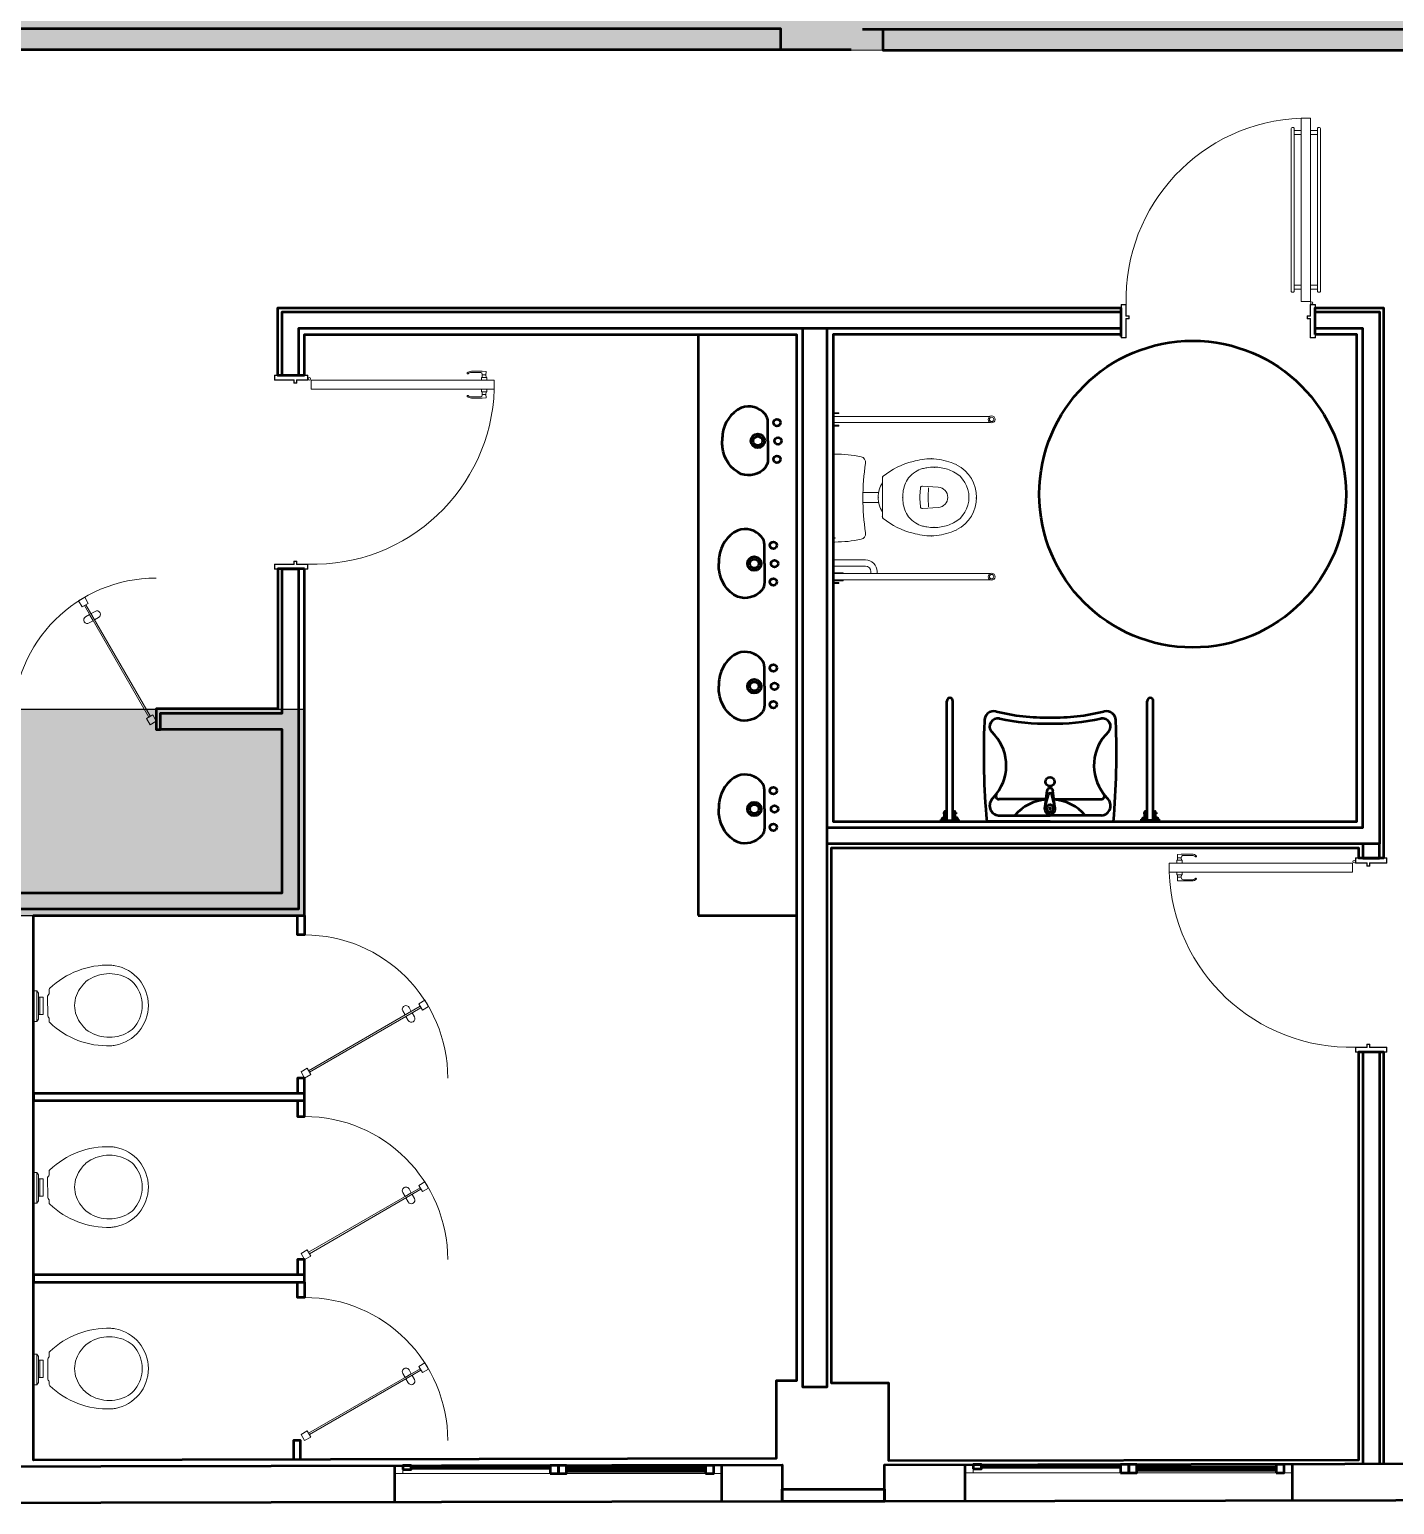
# Model space of a CAD drawing. Header units: millimetres. Extents: x 14 to 290, y 66 to 213.
# Drawn here: x 184.9 to 191.58, y 143.22 to 150.43 of the extents above; entities that cross this region are included whole.
import ezdxf

# ---------------------------------------------------------------- set-up
doc = ezdxf.new("R2010")
doc.units = ezdxf.units.MM
for name, color, linetype, lineweight in [('Durlock', 252, 'Continuous', 50), ('OCASA_TODAS_r08$0$CARP-BARRIDO', 252, 'Continuous', 15), ('OCASA_TODAS_r08$0$CARP-HERRAJES', 252, 'Continuous', 15), ('OCASA_TODAS_r08$0$CARP-HOJA', 252, 'Continuous', 20), ('OCASA_TODAS_r08$0$CARP-MARCO', 252, 'Continuous', 20), ('OCASA_TODAS_r08$0$CARPINTERIA', 252, 'Continuous', 15), ('OCASA_TODAS_r08$0$SANITARIOS', 251, 'Continuous', 15), ('OCASA_TODAS_r08$0$VIDRIO', 251, 'Continuous', 20)]:
    doc.layers.add(name, color=color, linetype=linetype, lineweight=lineweight)

# ---------------------------------------------------------------- blocks, each defined once
blk = doc.blocks.new('OCASA_TODAS_r08$0$Inodoro Disca')
at = {"layer": 'OCASA_TODAS_r08$0$SANITARIOS'}
for p, q in [((716.992522, 474.241381, 0.000995), (716.992522, 475.003038, 0.000995)), ((717.022522, 474.241381, 0.000995), (717.022522, 475.003038, 0.000995)), ((717.761747, 474.241381, 0.000995), (717.761747, 475.003038, 0.000995)), ((717.791747, 474.241381, 0.000995), (717.791747, 475.003038, 0.000995)), ((717.338738, 474.750665, 0.000995), (717.333545, 474.673907, 0.000995)), ((717.341774, 474.703408, 0.000995), (717.385074, 474.700603, 0.000995)), ((717.435485, 474.703408, 0.000995), (717.392185, 474.700603, 0.000995)), ((717.438521, 474.750665, 0.000995), (717.443714, 474.673907, 0.000995)), ((717.342894, 474.663252, 0.000995), (717.382488, 474.660687, 0.000995)), ((717.434365, 474.663252, 0.000995), (717.394771, 474.660687, 0.000995)), ((717.293358, 474.477377, 0.000995), (717.38863, 474.477377, 0.000995)), ((717.364834, 474.381384, 0.000995), (717.364834, 474.45857, 0.000995)), ((717.379707, 474.457377, 0.000995), (717.38863, 474.457377, 0.000995)), ((717.483901, 474.477377, 0.000995), (717.38863, 474.477377, 0.000995)), ((717.41363, 474.382945, 0.000995), (717.41363, 474.458766, 0.000995)), ((717.752028, 474.451742, 0.000995), (717.761747, 474.451742, 0.000995)), ((717.752028, 474.421742, 0.000995), (717.761747, 474.421742, 0.000995)), ((717.694608, 474.241926, 0.000995), (717.694608, 474.394322, 0.000995)), ((717.724608, 474.241926, 0.000995), (717.724608, 474.394322, 0.000995)), ((717.75731, 474.241381, 0.000995), (717.75731, 474.286381, 0.000995)), ((717.75731, 474.286381, 0.000995), (717.760299, 474.286381, 0.000995)), ((717.760299, 474.241381, 0.000995), (717.760299, 474.286381, 0.000995)), ((717.796849, 474.286381, 0.000995), (717.793861, 474.286381, 0.000995)), ((717.793861, 474.241381, 0.000995), (717.793861, 474.286381, 0.000995)), ((717.796849, 474.241381, 0.000995), (717.796849, 474.286381, 0.000995)), ((716.978596, 474.263717, 0.000995), (716.97467, 474.263717, 0.000995)), ((716.97467, 474.237381, 0.000995), (716.97467, 474.263717, 0.000995)), ((717.040374, 474.237381, 0.000995), (716.97467, 474.237381, 0.000995)), ((716.978596, 474.241381, 0.000995), (716.978596, 474.263717, 0.000995)), ((717.036448, 474.241381, 0.000995), (716.978596, 474.241381, 0.000995)), ((716.992522, 474.241381, 0.000995), (717.022522, 474.241381, 0.000995)), ((717.036448, 474.241381, 0.000995), (717.036448, 474.263717, 0.000995)), ((717.036448, 474.263717, 0.000995), (717.040374, 474.263717, 0.000995)), ((717.040374, 474.237381, 0.000995), (717.040374, 474.263717, 0.000995)), ((717.392134, 474.237381, 0.000995), (717.185135, 474.237381, 0.000995)), ((717.392134, 474.237381, 0.000995), (717.599133, 474.237381, 0.000995)), ((717.678, 474.241381, 0.000995), (717.805673, 474.241381, 0.000995)), ((717.678, 474.237381, 0.000995), (717.678, 474.241381, 0.000995)), ((717.678, 474.237381, 0.000995), (717.809599, 474.237381, 0.000995)), ((717.791747, 474.241381, 0.000995), (717.761747, 474.241381, 0.000995)), ((717.805673, 474.241381, 0.000995), (717.805673, 474.263717, 0.000995)), ((717.805673, 474.263717, 0.000995), (717.809599, 474.263717, 0.000995)), ((717.809599, 474.237381, 0.000995), (717.809599, 474.263717, 0.000995))]:
    blk.add_line(p, q, dxfattribs=at)
for centre, radius in [((717.007522, 475.011381, 0.000995), 0.017164), ((717.007522, 475.011381, 0.000995), 0.010854), ((717.776747, 475.011381, 0.000995), 0.017164), ((717.776747, 475.011381, 0.000995), 0.010854)]:
    blk.add_circle(centre, radius, dxfattribs=at)
for centre, radius, start, end in [((717.38613, 474.762877, 0.000995), 0.174523, 88.958373, 152.96914), ((717.39113, 474.762877, 0.000995), 0.174523, 27.03086, 91.041627), ((717.38613, 474.762877, 0.000995), 0.137523, 88.958373, 152.96914), ((717.39113, 474.762877, 0.000995), 0.137523, 27.03086, 91.041627), ((717.517393, 474.705377, 0.000995), 0.31799, 159.974016, 177.837302), ((717.540157, 474.692263, 0.000995), 0.343898, 154.264316, 159.220045), ((717.479828, 474.719977, 0.000995), 0.240522, 154.010193, 169.119909), ((717.38863, 474.74737, 0.000995), 0.05, 3.777459, 176.222541), ((717.297431, 474.719977, 0.000995), 0.240522, 10.880091, 25.989807), ((717.237102, 474.692263, 0.000995), 0.343898, 20.779955, 25.735684), ((717.259866, 474.705377, 0.000995), 0.31799, 2.162698, 20.025984), ((717.518178, 474.72084, 0.000995), 0.318567, 180.622854, 197.060775), ((717.48738, 474.730377, 0.000995), 0.24625, 171.828766, 188.171234), ((717.28988, 474.730377, 0.000995), 0.24625, 351.828766, 8.171234), ((717.259082, 474.72084, 0.000995), 0.318567, 342.939225, 359.377146), ((717.472162, 474.73126, 0.000995), 0.231332, 188.923451, 194.463805), ((717.382521, 474.712086, 0.000995), 0.139796, 196.030898, 211.526022), ((717.39863, 474.730377, 0.000995), 0.163248, 214.042781, 229.969741), ((717.343523, 474.673232, 0.000995), 0.01, 176.12969, 266.394995), ((717.395163, 474.846803, 0.000995), 0.186547, 266.10406, 267.992909), ((717.38863, 474.760001, 0.000995), 0.059504, 266.574186, 273.425814), ((717.382096, 474.846803, 0.000995), 0.186547, 272.007091, 273.89594), ((717.433737, 474.673232, 0.000995), 0.01, 273.605005, 3.87031), ((717.37863, 474.730377, 0.000995), 0.163248, 310.030259, 325.957219), ((717.394738, 474.712086, 0.000995), 0.139796, 328.473978, 343.969102), ((717.305098, 474.73126, 0.000995), 0.231332, 345.536195, 351.076549), ((717.57113, 474.712377, 0.000995), 0.367466, 193.37444, 219.00812), ((717.383489, 474.735095, 0.000995), 0.157802, 235.288654, 263.284087), ((717.38863, 474.856516, 0.000995), 0.27914, 265.151058, 270), ((717.38863, 474.856516, 0.000995), 0.27914, 270, 274.848942), ((717.393771, 474.735095, 0.000995), 0.157802, 276.715913, 304.711346), ((717.20613, 474.712377, 0.000995), 0.367466, 320.99188, 346.62556), ((717.293358, 474.487377, 0.000995), 0.01, 219.00812, 270), ((717.382343, 474.569889, 0.000995), 0.112688, 235.181117, 273.198065), ((717.394916, 474.569889, 0.000995), 0.112688, 266.801935, 304.818883), ((717.483901, 474.487377, 0.000995), 0.01, 270, 320.99188), ((717.752028, 474.394322, 0.000995), 0.05742, 90, 180), ((717.752028, 474.394322, 0.000995), 0.02742, 90, 180), ((717.801754, 474.245381, 0.000995), 0.62462, 168.220459, 180), ((717.217699, 474.367179, 0.000995), 0.028, 81.710509, 168.220459), ((717.409745, 475.685301, 0.000995), 1.304038, 261.710509, 269.226205), ((717.374524, 475.685301, 0.000995), 1.304038, 270.773795, 278.289491), ((717.56657, 474.367179, 0.000995), 0.028, 11.779541, 98.289491), ((716.982514, 474.245381, 0.000995), 0.62462, 0, 11.779541), ((717.185135, 474.245381, 0.000995), 0.008, 180, 270), ((717.599135, 474.245381, 0.000995), 0.008, 270, 0)]:
    blk.add_arc(centre, radius, start, end, dxfattribs=at)
for p in [(717.389302, 474.93737, 0.000995), (717.394302, 474.93737, 0.000995), (717.19963, 474.717377, 0.000995), (717.241142, 474.732837, 0.000995), (717.536129, 474.729857, 0.000995), (717.57763, 474.717377, 0.000995), (717.38863, 474.577377, 0.000995), (717.289054, 474.47835, 0.000995), (717.38863, 474.457377, 0.000995), (717.483901, 474.477377, 0.000995), (717.483963, 474.477377, 0.000995), (717.488205, 474.47835, 0.000995), (717.587134, 474.245381, 0.000995)]:
    blk.add_point(p, dxfattribs=at)
blk = doc.blocks.new('OCASA_TODAS_r08$0$P10 70-035')
at = {"layer": 'OCASA_TODAS_r08$0$CARP-BARRIDO'}
blk.add_arc((0, 0.035), 0.7, 0, 90, dxfattribs=at)
at = {"layer": 'OCASA_TODAS_r08$0$CARP-HERRAJES'}
for points in [[(0.299622, 0.572154), (0.319191, 0.560856), (0.301691, 0.530545), (0.282122, 0.541843, -1)], [(0.328188, 0.515247), (0.30862, 0.526545), (0.32612, 0.556856), (0.345688, 0.545558, -1)]]:
    blk.add_lwpolyline(points, format="xyb", close=True, dxfattribs=at)
blk.add_lwpolyline([(0.274884, 0.564113), (0.276716, 0.567287)], dxfattribs=at)
at = {"layer": 'OCASA_TODAS_r08$0$CARP-HOJA'}
for p, q in [((0.344191, 0.604157), (0.029191, 0.058561)), ((0.35112, 0.600157), (0.03612, 0.054561))]:
    blk.add_line(p, q, dxfattribs=at)
for points in [[(0.35, 0.641218), (0.3325, 0.610907), (0.362811, 0.593407), (0.380311, 0.623718)], [(0.0175, 0.065311), (0, 0.035), (0.030311, 0.0175), (0.047811, 0.047811)]]:
    blk.add_lwpolyline(points, close=True, dxfattribs=at)
blk = doc.blocks.new('OCASA_TODAS_r08$0$009-ECH-A-PL-PB-EME$0$bacha discap')
for p, q in [((-0.000018, 0.497234), (0.003982, 0.497234)), ((-0.000018, 0.497234), (-0.000015, 0.399234)), ((0.003982, 0.497234), (0.003985, 0.399234)), ((0.003983, 0.474429), (0.046983, 0.474431)), ((0.003983, 0.470429), (0.046983, 0.470431)), ((0.003983, 0.463265), (0.588983, 0.463285)), ((0.003984, 0.433265), (0.588984, 0.433285)), ((0.017764, 0.482021), (0.005764, 0.48202)), ((0.005764, 0.48202), (0.005764, 0.474631)), ((0.017764, 0.474632), (0.005764, 0.474631)), ((0.014764, 0.483009), (0.008764, 0.483008)), ((0.011764, 0.48202), (0.011764, 0.474632)), ((0.017764, 0.482021), (0.017764, 0.474632)), ((0.03689, 0.46816), (0.034705, 0.46816)), ((0.040591, 0.470223), (0.035637, 0.470223)), ((0.040591, 0.468376), (0.035637, 0.468375)), ((0.044292, 0.478068), (0.036889, 0.478068)), ((0.036889, 0.478068), (0.036889, 0.474375)), ((0.03689, 0.468375), (0.03689, 0.46816)), ((0.040591, 0.470223), (0.045545, 0.470223)), ((0.040591, 0.468376), (0.045545, 0.468376)), ((0.044292, 0.478068), (0.044292, 0.474376)), ((0.044293, 0.468376), (0.044293, 0.46816)), ((0.044293, 0.46816), (0.046477, 0.46816)), ((-0.000015, 0.399234), (0.003985, 0.399234)), ((0.003984, 0.426039), (0.046984, 0.42604)), ((0.003984, 0.422039), (0.046984, 0.42204)), ((0.005766, 0.414448), (0.005766, 0.421837)), ((0.017766, 0.421837), (0.005766, 0.421837)), ((0.017766, 0.414449), (0.005766, 0.414448)), ((0.014766, 0.41346), (0.008766, 0.41346)), ((0.011766, 0.414448), (0.011766, 0.421837)), ((0.017766, 0.414449), (0.017766, 0.421837)), ((0.036891, 0.42831), (0.034706, 0.42831)), ((0.040592, 0.428095), (0.035638, 0.428095)), ((0.040593, 0.426248), (0.035638, 0.426247)), ((0.036891, 0.428095), (0.036891, 0.42831)), ((0.036891, 0.418402), (0.036891, 0.422095)), ((0.044294, 0.418403), (0.036891, 0.418402)), ((0.040592, 0.428095), (0.045547, 0.428095)), ((0.040593, 0.426248), (0.045547, 0.426248)), ((0.044294, 0.42831), (0.046479, 0.428311)), ((0.044294, 0.428095), (0.044294, 0.42831)), ((0.044294, 0.418403), (0.044294, 0.422095)), ((0, -0.041856), (0, 0.268144)), ((0.113601, 0.237803), (0.135801, 0.220085)), ((0.029167, 0.210294), (0.029167, -0.041638)), ((0.108438, -0.02192), (0.108438, 0.206777)), ((0, -0.041856), (0, -0.351856)), ((0.029167, -0.294005), (0.029167, -0.042073)), ((0.060417, -0.015821), (0.152155, -0.027472)), ((0.060417, -0.067455), (0.152155, -0.055804)), ((0.065889, -0.016516), (0.131485, -0.033613)), ((0.065889, -0.066761), (0.131485, -0.049664)), ((0.108438, -0.061357), (0.108438, -0.290488)), ((0.113601, -0.321515), (0.135801, -0.303797)), ((0, -0.482517), (0.004, -0.482517)), ((0, -0.580517), (0, -0.482517)), ((0.004, -0.580517), (0.004, -0.482517)), ((0.005781, -0.497731), (0.005781, -0.505119)), ((0.017781, -0.497731), (0.005781, -0.497731)), ((0.014781, -0.496743), (0.008781, -0.496743)), ((0.011781, -0.497731), (0.011781, -0.505119)), ((0.017781, -0.497731), (0.017781, -0.505119)), ((0.04431, -0.501684), (0.036907, -0.501684)), ((0.036907, -0.501684), (0.036907, -0.505376)), ((0.04431, -0.501684), (0.04431, -0.505376)), ((0.004, -0.505321), (0.047, -0.505321)), ((0.004, -0.509321), (0.047, -0.509321)), ((0.004, -0.516547), (0.589, -0.516547)), ((0.004, -0.546547), (0.589, -0.546547)), ((0.004, -0.553712), (0.047, -0.553712)), ((0.004, -0.557712), (0.047, -0.557712)), ((0.017781, -0.505119), (0.005781, -0.505119)), ((0.005781, -0.565303), (0.005781, -0.557914)), ((0.017781, -0.557914), (0.005781, -0.557914)), ((0.017781, -0.565303), (0.005781, -0.565303)), ((0.014781, -0.566291), (0.008781, -0.566291)), ((0.011781, -0.565303), (0.011781, -0.557914)), ((0.017781, -0.565303), (0.017781, -0.557914)), ((0.036907, -0.511592), (0.034722, -0.511592)), ((0.036907, -0.551442), (0.034722, -0.551442)), ((0.040608, -0.509529), (0.035654, -0.509529)), ((0.040608, -0.511376), (0.035654, -0.511376)), ((0.040608, -0.551657), (0.035654, -0.551657)), ((0.040608, -0.553504), (0.035654, -0.553504)), ((0.036907, -0.511376), (0.036907, -0.511592)), ((0.036907, -0.551657), (0.036907, -0.551442)), ((0.036907, -0.561349), (0.036907, -0.557657)), ((0.04431, -0.561349), (0.036907, -0.561349)), ((0.040608, -0.509529), (0.045562, -0.509529)), ((0.040608, -0.511376), (0.045562, -0.511376)), ((0.040608, -0.551657), (0.045562, -0.551657)), ((0.040608, -0.553504), (0.045562, -0.553504)), ((0.04431, -0.511376), (0.04431, -0.511592)), ((0.04431, -0.511592), (0.046495, -0.511592)), ((0.04431, -0.551442), (0.046495, -0.551442)), ((0.04431, -0.551657), (0.04431, -0.551442)), ((0.04431, -0.561349), (0.04431, -0.557657)), ((0, -0.580517), (0.004, -0.580517))]:
    blk.add_line(p, q)
blk.add_circle((0.194445, -0.041638), 0.0225)
for centre, radius, start, end in [((0.008764, 0.47796), 0.005048, 53.541216, 126.462679), ((0.011764, 0.482491), 0.005149, 0.001947, 180.001947), ((0.014764, 0.47796), 0.005048, 53.541216, 126.462679), ((0.040591, 0.470681), 0.006403, 203.181747, 336.822148), ((0.035637, 0.469299), 0.000924, 90.001947, 270.001947), ((0.045545, 0.469299), 0.000924, 270.001947, 90.001947), ((0.046983, 0.472431), 0.002, 270.001947, 90.001947), ((0.588983, 0.448285), 0.015, 270.001947, 90.001947), ((0.008766, 0.418508), 0.005048, 233.541216, 306.462679), ((0.011766, 0.413978), 0.005149, 180.001947, 0.001947), ((0.014766, 0.418509), 0.005048, 233.541216, 306.462679), ((0.040593, 0.42579), 0.006403, 23.181747, 156.822148), ((0.035638, 0.427171), 0.000924, 90.001947, 270.001947), ((0.045547, 0.427171), 0.000924, 270.001947, 90.001947), ((0.046984, 0.42404), 0.002, 270.001947, 90.001947), ((0.333038, -3.547768), 3.830417, 87.686349, 94.987919), ((0.077544, 0.205141), 0.048651, 42.17251, 173.919819), ((0.125356, 0.206777), 0.016918, 51.876106, 180), ((0.274113, 0.39633), 0.224037, 231.876106, 317.019251), ((0.464539, 0.214099), 0.039666, 347.888899, 131.966292), ((0.492046, 0.23236), 0.04737, 346.506232, 95.298314), ((1.486142, -0.016883), 0.977498, 165.896599, 181.457555), ((1.500513, -0.017368), 1.021852, 167.3865, 181.40985), ((-0.117544, -0.041638), 0.225982, 5.034008, 49.517713), ((-0.117544, -0.042073), 0.225982, 310.482287, 355.078049), ((0.060417, -0.041638), 0.025817, 75.523831, 284.476169), ((0.063631, -0.041638), 0.0175, 0, 180), ((0.063631, -0.041638), 0.0175, 180, 0), ((0.063631, -0.041638), 0.003214, 0, 180), ((0.063631, -0.041638), 0.003214, 180, 0), ((0.12992, -0.041638), 0.008177, 281.036933, 78.963067), ((0.148498, -0.041638), 0.014631, 270, 90), ((1.500513, -0.066343), 1.021852, 178.59015, 192.6135), ((1.581737, -0.027611), 1.102025, 180.73498, 180.740641), ((1.486142, -0.066829), 0.977498, 178.542445, 194.103401), ((1.567837, -0.028379), 1.058961, 180.723313, 180.729203), ((0.274113, -0.480042), 0.224037, 42.980749, 128.123894), ((0.333038, 3.464056), 3.830417, 265.012081, 272.313651), ((0.077544, -0.288852), 0.048651, 186.080181, 317.82749), ((0.125356, -0.290488), 0.016918, 180, 308.123894), ((0.464539, -0.297811), 0.039666, 228.033708, 12.111101), ((0.492046, -0.316071), 0.04737, 264.701686, 13.493768), ((0.008781, -0.501791), 0.005048, 53.539269, 126.460731), ((0.011781, -0.49726), 0.005149, 0, 180), ((0.014781, -0.501791), 0.005048, 53.539269, 126.460731), ((0.008781, -0.561243), 0.005048, 233.539269, 306.460731), ((0.011781, -0.565773), 0.005149, 180, 0), ((0.014781, -0.561243), 0.005048, 233.539269, 306.460731), ((0.040608, -0.509071), 0.006403, 203.1798, 336.8202), ((0.040608, -0.553962), 0.006403, 23.1798, 156.8202), ((0.035654, -0.510453), 0.000924, 90, 270), ((0.035654, -0.552581), 0.000924, 90, 270), ((0.045562, -0.510453), 0.000924, 270, 90), ((0.045562, -0.552581), 0.000924, 270, 90), ((0.047, -0.507321), 0.002, 270, 90), ((0.047, -0.555712), 0.002, 270, 90), ((0.589, -0.531547), 0.015, 270, 90)]:
    blk.add_arc(centre, radius, start, end)
blk = doc.blocks.new('OCASA_TODAS_r08$0$FLOICDVS')
at = {"layer": 'OCASA_TODAS_r08$0$SANITARIOS'}
for p, q in [((-0.061377, -0.076247), (-0.074187, -0.07626)), ((0.063842, -0.076117), (0.081, -0.076099))]:
    blk.add_line(p, q, dxfattribs=at)
for points in [[(-0.075, 0), (0.075, 0)], [(-0.075, -0.015154), (-0.075, 0)], [(-0.075, 0), (-0.075, -0.015154)], [(0.075, -0.015154), (0.075, 0)], [(-0.075, -0.015154), (0.075, -0.015154)], [(-0.075, -0.015154), (-0.063685, -0.024285)], [(-0.063685, -0.024285), (0.063685, -0.024285)], [(0.049962, -0.068812), (-0.047362, -0.068829)], [(-0.040186, -0.024285), (-0.040186, -0.046461), (0.044347, -0.046461), (0.044347, -0.024285)], [(0.044347, -0.024285), (0.044347, -0.030155), (-0.040186, -0.030155), (-0.040186, -0.024285)], [(0.075, -0.015154), (0.063685, -0.024285)]]:
    blk.add_lwpolyline(points, dxfattribs=at)
for centre, radius, start, end in [((0.001315, -0.156182), 0.1, 119.128699, 125.49033), ((0.001315, -0.156182), 0.1, 54.628441, 60.891305), ((0.21901, -0.363193), 0.412677, 136.427375, 181.977505), ((-0.074179, -0.08426), 0.008, 90.059385, 136.427375), ((-0.061386, -0.068247), 0.008, 270.059385, 305.49033), ((0.063834, -0.068117), 0.008, 234.628441, 270.059385), ((0.081008, -0.084099), 0.008, 43.691396, 90.059385), ((-0.211602, -0.36364), 0.412677, 358.141266, 43.691396), ((0.003684, -0.343728), 0.143048, 90.059385, 129.924466), ((0.003684, -0.343728), 0.143048, 50.194305, 90.059385), ((0.03408, -0.369768), 0.186146, 142.397501, 209.943791), ((0.022534, -0.385727), 0.187771, 126.108162, 136.378791), ((-0.01508, -0.385766), 0.187771, 43.73998, 54.010609), ((-0.026659, -0.369831), 0.186146, 330.17498, 37.72127), ((0.027174, -0.363387), 0.221042, 183.643525, 189.515329), ((0.003704, -0.363215), 0.197964, 190.687271, 270.059385), ((0.003704, -0.363215), 0.197964, 270.059385, 349.4315), ((-0.019766, -0.363435), 0.221042, 350.603442, 356.475246), ((-0.031611, -0.409009), 0.109643, 209.310244, 233.514819), ((0.003704, -0.363215), 0.167464, 233.116522, 270.059385), ((0.003704, -0.363215), 0.167464, 270.059385, 307.002249), ((0.039114, -0.408935), 0.109643, 306.603952, 330.808527)]:
    blk.add_arc(centre, radius, start, end, dxfattribs=at)
blk = doc.blocks.new('OCASA_TODAS_r08$0$V15 23_06_2014')
for points, elevation in [([(138.933287, 395.940183), (138.973287, 395.940183), (138.973287, 395.960183), (138.933287, 395.960183)], -0.000031), ([(139.653287, 395.920183), (139.693287, 395.920183), (139.693287, 395.960183), (139.653287, 395.960183)], -0.000008), ([(139.693287, 395.920183), (139.733287, 395.920183), (139.733287, 395.960183), (139.693287, 395.960183)], -0.000008), ([(140.413287, 395.920183), (140.453287, 395.920183), (140.453287, 395.960183), (140.413287, 395.960183)], -0.000008)]:
    blk.add_lwpolyline(points, close=True, dxfattribs=dict(elevation=elevation))
at = {"layer": 'OCASA_TODAS_r08$0$CARP-HOJA'}
for p, q in [((138.973287, 395.952683, -0.000008), (139.653287, 395.952683, -0.000008)), ((138.973287, 395.942683, -0.000008), (139.653287, 395.942683, -0.000008)), ((139.733287, 395.952683, -0.000008), (140.413287, 395.952683, -0.000008)), ((139.733287, 395.942683, -0.000008), (140.413287, 395.942683, -0.000008)), ((139.733287, 395.937683, -0.000008), (140.413287, 395.937683, -0.000008)), ((139.733287, 395.927683, -0.000008), (140.413287, 395.927683, -0.000008))]:
    blk.add_line(p, q, dxfattribs=at)
at = {"layer": 'OCASA_TODAS_r08$0$CARPINTERIA', "elevation": -0.000008}
for points in [[(138.893287, 395.930183), (138.893287, 395.920183), (138.933287, 395.920183), (138.933287, 395.960183), (138.893287, 395.960183), (138.893287, 395.950183)], [(140.453287, 395.960183), (138.933287, 395.960183)], [(140.493287, 395.930183), (140.493287, 395.920183), (140.453287, 395.920183), (140.453287, 395.960183), (140.493287, 395.960183), (140.493287, 395.950183)], [(138.933287, 395.920183), (140.453287, 395.920183)]]:
    blk.add_lwpolyline(points, dxfattribs=at)
at = {"layer": 'OCASA_TODAS_r08$0$VIDRIO'}
for p, q in [((138.973287, 395.948933, -0.000008), (139.653287, 395.948933, -0.000008)), ((138.973287, 395.946433, -0.000008), (139.653287, 395.946433, -0.000008)), ((139.733287, 395.948933, -0.000008), (140.413287, 395.948933, -0.000008)), ((139.733287, 395.946433, -0.000008), (140.413287, 395.946433, -0.000008)), ((139.733287, 395.933933, -0.000008), (140.413287, 395.933933, -0.000008)), ((139.733287, 395.931433, -0.000008), (140.413287, 395.931433, -0.000008))]:
    blk.add_line(p, q, dxfattribs=at)
blk = doc.blocks.new('OCASA_TODAS_r08$0$P1 12')
at = {"layer": 'OCASA_TODAS_r08$0$CARP-BARRIDO'}
blk.add_arc((-23.161196, -13.401783, -0.000123), 0.885209, 178.329117, 268.111658, dxfattribs=at)
at = {"layer": 'OCASA_TODAS_r08$0$CARP-HERRAJES', "extrusion": (1.67932e-05, 6.2673e-05, 1)}
for p, q in [((-23.233598, -14.227942, 0.000046), (-23.233598, -14.174994, 0.000043)), ((-23.102628, -14.227942, 0.000044), (-23.102628, -14.174994, 0.00004)), ((-23.233598, -14.227942, 0.000046), (-23.232639, -14.24534, 0.000047)), ((-23.216127, -14.245806, 0.000047), (-23.230823, -14.246625, 0.000047)), ((-23.215792, -14.228316, 0.000046), (-23.20372, -14.227409, 0.000045)), ((-23.215792, -14.245806, 0.000047), (-23.215792, -14.228316, 0.000046)), ((-23.215792, -14.245806, 0.000047), (-23.20372, -14.246713, 0.000047)), ((-23.20372, -14.248837, 0.000047), (-23.20372, -14.225285, 0.000045)), ((-23.202318, -14.223883, 0.000045), (-23.190365, -14.223883, 0.000045)), ((-23.202318, -14.250239, 0.000047), (-23.190365, -14.250239, 0.000047)), ((-23.190365, -14.250239, 0.000047), (-23.190365, -14.223883, 0.000045)), ((-23.133908, -14.223883, 0.000044), (-23.14586, -14.223883, 0.000044)), ((-23.14586, -14.250239, 0.000046), (-23.14586, -14.223883, 0.000044)), ((-23.133908, -14.250239, 0.000046), (-23.14586, -14.250239, 0.000046)), ((-23.132506, -14.248837, 0.000046), (-23.132506, -14.225285, 0.000044)), ((-23.120434, -14.228316, 0.000044), (-23.132506, -14.227409, 0.000044)), ((-23.120434, -14.245806, 0.000045), (-23.132506, -14.246713, 0.000045)), ((-23.120434, -14.245806, 0.000045), (-23.120434, -14.228316, 0.000044)), ((-23.120098, -14.245806, 0.000045), (-23.105403, -14.246625, 0.000045)), ((-23.102628, -14.227942, 0.000044), (-23.103587, -14.24534, 0.000045))]:
    blk.add_line(p, q, dxfattribs=at)
at = {"layer": 'OCASA_TODAS_r08$0$CARP-HERRAJES', "extrusion": (1.67932e-05, 6.2673e-05, 1), "elevation": -0.001236}
for points in [[(-23.227874, -14.217264), (-23.227874, -14.174994)], [(-23.108351, -14.217264), (-23.108351, -14.174994)]]:
    blk.add_lwpolyline(points, dxfattribs=at)
at = {"layer": 'OCASA_TODAS_r08$0$CARP-HERRAJES', "extrusion": (1.67932e-05, 6.2673e-05, 1)}
for centre, radius, start, end in [((-23.202348, -14.175949, -0.001236), 0.031264, 137.389588, 178.250158), ((-23.20228, -14.175992, -0.001236), 0.02562, 137.415505, 177.482987), ((-23.22313, -14.156588, -0.001236), 0.002867, 313.848385, 140.982624), ((-23.113095, -14.156588, -0.001236), 0.002867, 39.01735, 226.151589), ((-23.133945, -14.175992, -0.001236), 0.02562, 2.516987, 42.584469), ((-23.133877, -14.175949, -0.001236), 0.031264, 1.749816, 42.610387), ((-23.231238, -14.245286, -0.001236), 0.001402, 182.185883, 287.237894), ((-23.21665, -14.217103, -0.001236), 0.011225, 180.822772, 272.671199), ((-23.202318, -14.225285, -0.001236), 0.001402, 89.999987, 179.999987), ((-23.202318, -14.248837, -0.001236), 0.001402, 179.999987, 269.999987), ((-23.133908, -14.225285, -0.001236), 0.001402, 359.999987, 89.999987), ((-23.133908, -14.248837, -0.001236), 0.001402, 269.999987, 359.999987), ((-23.119575, -14.217103, -0.001236), 0.011225, 267.328776, 359.177203), ((-23.104987, -14.245286, -0.001236), 0.001402, 252.76208, 357.814091)]:
    blk.add_arc(centre, radius, start, end, dxfattribs=at)
at = {"layer": 'OCASA_TODAS_r08$0$CARP-HOJA', "extrusion": (1.67932e-05, 6.2673e-05, 1), "elevation": -0.001236}
blk.add_lwpolyline([(-23.190365, -13.390868), (-23.190365, -14.286511), (-23.14586, -14.286511), (-23.14586, -13.390868)], close=True, dxfattribs=at)
at = {"layer": 'OCASA_TODAS_r08$0$CARP-MARCO'}
for p, q in [((-24.046029, -13.222771, -0.000008), (-24.071029, -13.222771, -0.000008)), ((-24.071029, -13.222771, -0.000008), (-24.071029, -13.237771, -0.000008)), ((-24.071029, -13.222771, -0.000008), (-24.071029, -13.239371, -0.000008)), ((-24.069429, -13.239371, -0.000008), (-24.071029, -13.239371, -0.000008)), ((-24.047629, -13.224371, -0.000008), (-24.069429, -13.224371, -0.000008)), ((-24.069429, -13.224371, -0.000008), (-24.069429, -13.237771, -0.000008)), ((-24.069429, -13.224371, -0.000008), (-24.069429, -13.239371, -0.000008)), ((-24.047629, -13.307571, -0.000008), (-24.047629, -13.224371, -0.000008)), ((-24.046029, -13.305971, -0.000008), (-24.046029, -13.222771, -0.000008)), ((-23.146029, -13.305971, -0.000008), (-23.146029, -13.222771, -0.000008)), ((-23.146029, -13.222771, -0.000008), (-23.121029, -13.222771, -0.000008)), ((-23.144429, -13.307571, -0.000008), (-23.144429, -13.224371, -0.000008)), ((-23.144429, -13.224371, -0.000008), (-23.122629, -13.224371, -0.000008)), ((-23.122629, -13.224371, -0.000008), (-23.122629, -13.237771, -0.000008)), ((-23.122629, -13.224371, -0.000008), (-23.122629, -13.239371, -0.000008)), ((-23.122629, -13.239371, -0.000008), (-23.121029, -13.239371, -0.000008)), ((-23.121029, -13.222771, -0.000008), (-23.121029, -13.237771, -0.000008)), ((-23.121029, -13.222771, -0.000008), (-23.121029, -13.239371, -0.000008)), ((-24.032629, -13.307571, -0.000008), (-24.047629, -13.307571, -0.000008)), ((-24.047629, -13.374371, -0.000008), (-24.047629, -13.319371, -0.000008)), ((-24.047629, -13.319371, -0.000008), (-24.032629, -13.319371, -0.000008)), ((-24.031029, -13.305971, -0.000008), (-24.046029, -13.305971, -0.000008)), ((-24.046029, -13.375971, -0.000008), (-24.046029, -13.320971, -0.000008)), ((-24.046029, -13.320971, -0.000008), (-24.031029, -13.320971, -0.000008)), ((-24.032629, -13.319371, -0.000008), (-24.032629, -13.307571, -0.000008)), ((-24.031029, -13.320971, -0.000008), (-24.031029, -13.305971, -0.000008)), ((-23.161029, -13.320971, -0.000008), (-23.161029, -13.305971, -0.000008)), ((-23.161029, -13.305971, -0.000008), (-23.146029, -13.305971, -0.000008)), ((-23.146029, -13.320971, -0.000008), (-23.161029, -13.320971, -0.000008)), ((-23.159429, -13.319371, -0.000008), (-23.159429, -13.307571, -0.000008)), ((-23.159429, -13.307571, -0.000008), (-23.144429, -13.307571, -0.000008)), ((-23.144429, -13.319371, -0.000008), (-23.159429, -13.319371, -0.000008)), ((-23.146029, -13.375971, -0.000008), (-23.146029, -13.320971, -0.000008)), ((-23.144429, -13.374371, -0.000008), (-23.144429, -13.319371, -0.000008)), ((-24.071029, -13.375971, -0.000008), (-24.071029, -13.359371, -0.000008)), ((-24.069429, -13.359371, -0.000008), (-24.071029, -13.359371, -0.000008)), ((-24.071029, -13.375971, -0.000008), (-24.071029, -13.360971, -0.000008)), ((-24.071029, -13.375971, -0.000008), (-24.046029, -13.375971, -0.000008)), ((-24.069429, -13.374371, -0.000008), (-24.069429, -13.359371, -0.000008)), ((-24.069429, -13.374371, -0.000008), (-24.069429, -13.360971, -0.000008)), ((-24.069429, -13.374371, -0.000008), (-24.047629, -13.374371, -0.000008)), ((-23.121029, -13.375971, -0.000008), (-23.146029, -13.375971, -0.000008)), ((-23.122629, -13.374371, -0.000008), (-23.144429, -13.374371, -0.000008)), ((-23.122629, -13.374371, -0.000008), (-23.122629, -13.359371, -0.000008)), ((-23.122629, -13.359371, -0.000008), (-23.121029, -13.359371, -0.000008)), ((-23.122629, -13.374371, -0.000008), (-23.122629, -13.360971, -0.000008)), ((-23.121029, -13.375971, -0.000008), (-23.121029, -13.359371, -0.000008)), ((-23.121029, -13.375971, -0.000008), (-23.121029, -13.360971, -0.000008))]:
    blk.add_line(p, q, dxfattribs=at)
blk.add_circle((-23.139413, -13.382781, -0.000008), 0.006, dxfattribs=at)
blk = doc.blocks.new('OCASA_TODAS_r08$0$P16 13')
at = {"layer": 'OCASA_TODAS_r08$0$CARP-BARRIDO'}
blk.add_arc((-15.161196, -23.401783, -0.000123), 0.885209, 178.329117, 268.111658, dxfattribs=at)
at = {"layer": 'OCASA_TODAS_r08$0$CARP-HERRAJES'}
for p, q in [((-15.190489, -23.450916, -0.000006), (-15.225168, -23.450916, -0.000006)), ((-15.190365, -23.470696, -0.000006), (-15.225168, -23.470696, -0.000006)), ((-15.14586, -23.470696, -0.000006), (-15.111058, -23.470696, -0.000006)), ((-15.145736, -23.450916, -0.000006), (-15.111058, -23.450916, -0.000006)), ((-15.190365, -24.206603, 0.000048), (-15.225168, -24.206603, 0.000048)), ((-15.190489, -24.226383, 0.000048), (-15.225168, -24.226383, 0.000048)), ((-15.14586, -24.206603, 0.000048), (-15.111058, -24.206603, 0.000048)), ((-15.145736, -24.226383, 0.000048), (-15.111058, -24.226383, 0.000048))]:
    blk.add_line(p, q, dxfattribs=at)
at = {"layer": 'OCASA_TODAS_r08$0$CARP-HERRAJES', "elevation": 0.000048}
for points in [[(-15.235058, -24.241511), (-15.230113, -24.241511, 0.467786), (-15.225168, -24.236533), (-15.225168, -23.440766, 0.414214), (-15.230144, -23.435852), (-15.235089, -23.435883, 0.414214), (-15.240003, -23.440859), (-15.240003, -24.236626, 0.366812)], [(-15.101168, -24.241511), (-15.106113, -24.241511, -0.467786), (-15.111058, -24.236533), (-15.111058, -23.440766, -0.414214), (-15.106082, -23.435852), (-15.101137, -23.435883, -0.414214), (-15.096223, -23.440859), (-15.096223, -24.236626, -0.366812)]]:
    blk.add_lwpolyline(points, format="xyb", close=True, dxfattribs=at)
at = {"layer": 'OCASA_TODAS_r08$0$CARP-HOJA', "extrusion": (1.67932e-05, 6.2673e-05, 1), "elevation": -0.001728}
blk.add_lwpolyline([(-15.190365, -23.390868), (-15.190365, -24.286511), (-15.14586, -24.286511), (-15.14586, -23.390868)], close=True, dxfattribs=at)
at = {"layer": 'OCASA_TODAS_r08$0$CARP-MARCO'}
for p, q in [((-16.046029, -23.212771, -0.000008), (-16.071029, -23.212771, -0.000008)), ((-16.071029, -23.212771, -0.000008), (-16.071029, -23.227771, -0.000008)), ((-16.071029, -23.212771, -0.000008), (-16.071029, -23.229371, -0.000008)), ((-16.047629, -23.214371, -0.000008), (-16.069429, -23.214371, -0.000008)), ((-16.069429, -23.214371, -0.000008), (-16.069429, -23.227771, -0.000008)), ((-16.069429, -23.214371, -0.000008), (-16.069429, -23.229371, -0.000008)), ((-16.047629, -23.307571, -0.000008), (-16.047629, -23.214371, -0.000008)), ((-16.046029, -23.305971, -0.000008), (-16.046029, -23.212771, -0.000008)), ((-15.146029, -23.305971, -0.000008), (-15.146029, -23.212771, -0.000008)), ((-15.146029, -23.212771, -0.000008), (-15.121029, -23.212771, -0.000008)), ((-15.144429, -23.307571, -0.000008), (-15.144429, -23.214371, -0.000008)), ((-15.144429, -23.214371, -0.000008), (-15.122629, -23.214371, -0.000008)), ((-15.122629, -23.214371, -0.000008), (-15.122629, -23.227771, -0.000008)), ((-15.122629, -23.214371, -0.000008), (-15.122629, -23.229371, -0.000008)), ((-15.121029, -23.212771, -0.000008), (-15.121029, -23.227771, -0.000008)), ((-15.121029, -23.212771, -0.000008), (-15.121029, -23.229371, -0.000008)), ((-16.069429, -23.229371, -0.000008), (-16.071029, -23.229371, -0.000008)), ((-15.122629, -23.229371, -0.000008), (-15.121029, -23.229371, -0.000008)), ((-16.071029, -23.375971, -0.000008), (-16.071029, -23.359371, -0.000008)), ((-16.069429, -23.359371, -0.000008), (-16.071029, -23.359371, -0.000008)), ((-16.071029, -23.375971, -0.000008), (-16.071029, -23.360971, -0.000008)), ((-16.069429, -23.374371, -0.000008), (-16.069429, -23.359371, -0.000008)), ((-16.069429, -23.374371, -0.000008), (-16.069429, -23.360971, -0.000008)), ((-16.032629, -23.307571, -0.000008), (-16.047629, -23.307571, -0.000008)), ((-16.047629, -23.374371, -0.000008), (-16.047629, -23.319371, -0.000008)), ((-16.047629, -23.319371, -0.000008), (-16.032629, -23.319371, -0.000008)), ((-16.031029, -23.305971, -0.000008), (-16.046029, -23.305971, -0.000008)), ((-16.046029, -23.375971, -0.000008), (-16.046029, -23.320971, -0.000008)), ((-16.046029, -23.320971, -0.000008), (-16.031029, -23.320971, -0.000008)), ((-16.032629, -23.319371, -0.000008), (-16.032629, -23.307571, -0.000008)), ((-16.031029, -23.320971, -0.000008), (-16.031029, -23.305971, -0.000008)), ((-15.161029, -23.320971, -0.000008), (-15.161029, -23.305971, -0.000008)), ((-15.161029, -23.305971, -0.000008), (-15.146029, -23.305971, -0.000008)), ((-15.146029, -23.320971, -0.000008), (-15.161029, -23.320971, -0.000008)), ((-15.159429, -23.319371, -0.000008), (-15.159429, -23.307571, -0.000008)), ((-15.159429, -23.307571, -0.000008), (-15.144429, -23.307571, -0.000008)), ((-15.144429, -23.319371, -0.000008), (-15.159429, -23.319371, -0.000008)), ((-15.146029, -23.375971, -0.000008), (-15.146029, -23.320971, -0.000008)), ((-15.144429, -23.374371, -0.000008), (-15.144429, -23.319371, -0.000008)), ((-15.122629, -23.374371, -0.000008), (-15.122629, -23.359371, -0.000008)), ((-15.122629, -23.359371, -0.000008), (-15.121029, -23.359371, -0.000008)), ((-15.122629, -23.374371, -0.000008), (-15.122629, -23.360971, -0.000008)), ((-15.121029, -23.375971, -0.000008), (-15.121029, -23.359371, -0.000008)), ((-15.121029, -23.375971, -0.000008), (-15.121029, -23.360971, -0.000008)), ((-16.071029, -23.375971, -0.000008), (-16.046029, -23.375971, -0.000008)), ((-16.069429, -23.374371, -0.000008), (-16.047629, -23.374371, -0.000008)), ((-15.121029, -23.375971, -0.000008), (-15.146029, -23.375971, -0.000008)), ((-15.122629, -23.374371, -0.000008), (-15.144429, -23.374371, -0.000008))]:
    blk.add_line(p, q, dxfattribs=at)
blk.add_circle((-15.139413, -23.382781, -0.000008), 0.006, dxfattribs=at)
blk = doc.blocks.new("OCASA_TODAS_r08$0$P1 13 - P1'' 13")
at = {"layer": 'OCASA_TODAS_r08$0$CARP-BARRIDO'}
blk.add_arc((-21.161196, -13.401783, -0.000123), 0.885209, 178.329117, 268.111658, dxfattribs=at)
at = {"layer": 'OCASA_TODAS_r08$0$CARP-HERRAJES', "extrusion": (1.67932e-05, 6.2673e-05, 1)}
for p, q in [((-21.233598, -14.227942, 0.000046), (-21.233598, -14.174994, 0.000043)), ((-21.102628, -14.227942, 0.000044), (-21.102628, -14.174994, 0.00004)), ((-21.233598, -14.227942, 0.000046), (-21.232639, -14.24534, 0.000047)), ((-21.216127, -14.245806, 0.000047), (-21.230823, -14.246625, 0.000047)), ((-21.215792, -14.228316, 0.000046), (-21.20372, -14.227409, 0.000045)), ((-21.215792, -14.245806, 0.000047), (-21.215792, -14.228316, 0.000046)), ((-21.215792, -14.245806, 0.000047), (-21.20372, -14.246713, 0.000047)), ((-21.20372, -14.248837, 0.000047), (-21.20372, -14.225285, 0.000045)), ((-21.202318, -14.223883, 0.000045), (-21.190365, -14.223883, 0.000045)), ((-21.202318, -14.250239, 0.000047), (-21.190365, -14.250239, 0.000047)), ((-21.190365, -14.250239, 0.000047), (-21.190365, -14.223883, 0.000045)), ((-21.133908, -14.223883, 0.000044), (-21.14586, -14.223883, 0.000044)), ((-21.14586, -14.250239, 0.000046), (-21.14586, -14.223883, 0.000044)), ((-21.133908, -14.250239, 0.000046), (-21.14586, -14.250239, 0.000046)), ((-21.132506, -14.248837, 0.000046), (-21.132506, -14.225285, 0.000044)), ((-21.120434, -14.228316, 0.000044), (-21.132506, -14.227409, 0.000044)), ((-21.120434, -14.245806, 0.000045), (-21.132506, -14.246713, 0.000045)), ((-21.120434, -14.245806, 0.000045), (-21.120434, -14.228316, 0.000044)), ((-21.120098, -14.245806, 0.000045), (-21.105403, -14.246625, 0.000045)), ((-21.102628, -14.227942, 0.000044), (-21.103587, -14.24534, 0.000045))]:
    blk.add_line(p, q, dxfattribs=at)
at = {"layer": 'OCASA_TODAS_r08$0$CARP-HERRAJES', "extrusion": (1.67932e-05, 6.2673e-05, 1), "elevation": -0.001202}
for points in [[(-21.227874, -14.217264), (-21.227874, -14.174994)], [(-21.108351, -14.217264), (-21.108351, -14.174994)]]:
    blk.add_lwpolyline(points, dxfattribs=at)
at = {"layer": 'OCASA_TODAS_r08$0$CARP-HERRAJES', "extrusion": (1.67932e-05, 6.2673e-05, 1)}
for centre, radius, start, end in [((-21.202348, -14.175949, -0.001202), 0.031264, 137.389588, 178.250158), ((-21.20228, -14.175992, -0.001202), 0.02562, 137.415505, 177.482987), ((-21.22313, -14.156588, -0.001202), 0.002867, 313.848385, 140.982624), ((-21.113095, -14.156588, -0.001202), 0.002867, 39.01735, 226.151589), ((-21.133945, -14.175992, -0.001202), 0.02562, 2.516987, 42.584469), ((-21.133877, -14.175949, -0.001202), 0.031264, 1.749816, 42.610387), ((-21.231238, -14.245286, -0.001202), 0.001402, 182.185883, 287.237894), ((-21.21665, -14.217103, -0.001202), 0.011225, 180.822772, 272.671199), ((-21.202318, -14.225285, -0.001202), 0.001402, 89.999987, 179.999987), ((-21.202318, -14.248837, -0.001202), 0.001402, 179.999987, 269.999987), ((-21.133908, -14.225285, -0.001202), 0.001402, 359.999987, 89.999987), ((-21.133908, -14.248837, -0.001202), 0.001402, 269.999987, 359.999987), ((-21.119575, -14.217103, -0.001202), 0.011225, 267.328776, 359.177203), ((-21.104987, -14.245286, -0.001202), 0.001402, 252.76208, 357.814091)]:
    blk.add_arc(centre, radius, start, end, dxfattribs=at)
at = {"layer": 'OCASA_TODAS_r08$0$CARP-HOJA', "extrusion": (1.67932e-05, 6.2673e-05, 1), "elevation": -0.001202}
blk.add_lwpolyline([(-21.190365, -13.390868), (-21.190365, -14.286511), (-21.14586, -14.286511), (-21.14586, -13.390868)], close=True, dxfattribs=at)
at = {"layer": 'OCASA_TODAS_r08$0$CARP-MARCO'}
for p, q in [((-22.046029, -13.212771, -0.000008), (-22.071029, -13.212771, -0.000008)), ((-22.071029, -13.212771, -0.000008), (-22.071029, -13.227771, -0.000008)), ((-22.071029, -13.212771, -0.000008), (-22.071029, -13.229371, -0.000008)), ((-22.069429, -13.229371, -0.000008), (-22.071029, -13.229371, -0.000008)), ((-22.047629, -13.214371, -0.000008), (-22.069429, -13.214371, -0.000008)), ((-22.069429, -13.214371, -0.000008), (-22.069429, -13.227771, -0.000008)), ((-22.069429, -13.214371, -0.000008), (-22.069429, -13.229371, -0.000008)), ((-22.047629, -13.307571, -0.000008), (-22.047629, -13.214371, -0.000008)), ((-22.046029, -13.305971, -0.000008), (-22.046029, -13.212771, -0.000008)), ((-21.146029, -13.305971, -0.000008), (-21.146029, -13.212771, -0.000008)), ((-21.146029, -13.212771, -0.000008), (-21.121029, -13.212771, -0.000008)), ((-21.144429, -13.307571, -0.000008), (-21.144429, -13.214371, -0.000008)), ((-21.144429, -13.214371, -0.000008), (-21.122629, -13.214371, -0.000008)), ((-21.122629, -13.214371, -0.000008), (-21.122629, -13.227771, -0.000008)), ((-21.122629, -13.214371, -0.000008), (-21.122629, -13.229371, -0.000008)), ((-21.122629, -13.229371, -0.000008), (-21.121029, -13.229371, -0.000008)), ((-21.121029, -13.212771, -0.000008), (-21.121029, -13.227771, -0.000008)), ((-21.121029, -13.212771, -0.000008), (-21.121029, -13.229371, -0.000008)), ((-22.032629, -13.307571, -0.000008), (-22.047629, -13.307571, -0.000008)), ((-22.047629, -13.374371, -0.000008), (-22.047629, -13.319371, -0.000008)), ((-22.047629, -13.319371, -0.000008), (-22.032629, -13.319371, -0.000008)), ((-22.031029, -13.305971, -0.000008), (-22.046029, -13.305971, -0.000008)), ((-22.046029, -13.375971, -0.000008), (-22.046029, -13.320971, -0.000008)), ((-22.046029, -13.320971, -0.000008), (-22.031029, -13.320971, -0.000008)), ((-22.032629, -13.319371, -0.000008), (-22.032629, -13.307571, -0.000008)), ((-22.031029, -13.320971, -0.000008), (-22.031029, -13.305971, -0.000008)), ((-21.161029, -13.320971, -0.000008), (-21.161029, -13.305971, -0.000008)), ((-21.161029, -13.305971, -0.000008), (-21.146029, -13.305971, -0.000008)), ((-21.146029, -13.320971, -0.000008), (-21.161029, -13.320971, -0.000008)), ((-21.159429, -13.319371, -0.000008), (-21.159429, -13.307571, -0.000008)), ((-21.159429, -13.307571, -0.000008), (-21.144429, -13.307571, -0.000008)), ((-21.144429, -13.319371, -0.000008), (-21.159429, -13.319371, -0.000008)), ((-21.146029, -13.375971, -0.000008), (-21.146029, -13.320971, -0.000008)), ((-21.144429, -13.374371, -0.000008), (-21.144429, -13.319371, -0.000008)), ((-22.071029, -13.375971, -0.000008), (-22.071029, -13.359371, -0.000008)), ((-22.069429, -13.359371, -0.000008), (-22.071029, -13.359371, -0.000008)), ((-22.071029, -13.375971, -0.000008), (-22.071029, -13.360971, -0.000008)), ((-22.071029, -13.375971, -0.000008), (-22.046029, -13.375971, -0.000008)), ((-22.069429, -13.374371, -0.000008), (-22.069429, -13.359371, -0.000008)), ((-22.069429, -13.374371, -0.000008), (-22.069429, -13.360971, -0.000008)), ((-22.069429, -13.374371, -0.000008), (-22.047629, -13.374371, -0.000008)), ((-21.121029, -13.375971, -0.000008), (-21.146029, -13.375971, -0.000008)), ((-21.122629, -13.374371, -0.000008), (-21.144429, -13.374371, -0.000008)), ((-21.122629, -13.374371, -0.000008), (-21.122629, -13.359371, -0.000008)), ((-21.122629, -13.359371, -0.000008), (-21.121029, -13.359371, -0.000008)), ((-21.122629, -13.374371, -0.000008), (-21.122629, -13.360971, -0.000008)), ((-21.121029, -13.375971, -0.000008), (-21.121029, -13.359371, -0.000008)), ((-21.121029, -13.375971, -0.000008), (-21.121029, -13.360971, -0.000008))]:
    blk.add_line(p, q, dxfattribs=at)
blk.add_circle((-21.139413, -13.382781, -0.000008), 0.006, dxfattribs=at)

msp = doc.modelspace()

# ---------------------------------------------------------------- hatches: boundary and pattern name
h = msp.add_hatch(color=50)
h.dxf.hatch_style = 1
h.paths.add_polyline_path([(170.6778, 207.8476), (175.7011, 207.8476), (175.7011, 203.7832), (181.0982, 203.7832), (181.0982, 169.9747), (179.0745, 169.9747), (179.0745, 164.119), (170.7563, 164.119)])
h.paths.add_polyline_path([(183.3999, 146.101), (186.2499, 146.101), (186.2499, 147.1088), (183.3999, 147.1088)])
h.paths.add_polyline_path([(180.5774, 153.8404), (184.6774, 153.8404), (184.6774, 157.1362), (180.5774, 157.1362)])
at = {"true_color": 0x7d8ab6}
h = msp.add_hatch(color=163, dxfattribs=at)
h.dxf.hatch_style = 1
h.paths.add_polyline_path([(207.0406, 166.0604), (186.1765, 166.0604), (186.1765, 164.3247), (182.9603, 164.3247), (182.9603, 162.7362), (180.5774, 162.7362), (180.5774, 157.1362), (184.6774, 157.1362), (184.6809, 153.8404), (180.5774, 153.8404), (180.5774, 150.3362), (193.0047, 150.333), (193.0189, 143.4227), (225.1822, 143.4227), (225.182, 157.1932), (207.0778, 157.1932)])
h.paths.add_polyline_path([(179.0745, 164.119), (170.7563, 164.119), (170.7563, 147.2493), (174.6107, 147.2493), (174.6107, 148.972), (175.5508, 148.972), (176.0572, 148.972), (176.0572, 150.7488), (179.0745, 150.7488)])

# ---------------------------------------------------------------- linework, layer by layer
at = {"color": 6}
msp.add_lwpolyline([(183.3999, 146.101), (186.2499, 146.101), (186.2499, 147.1088), (183.3999, 147.1088)], close=True, dxfattribs=at)
at = {"layer": 'Defpoints', "color": 6, "elevation": 0}
msp.add_lwpolyline([(207.0406, 166.0604), (186.1765, 166.0604), (186.1765, 164.3247), (182.9603, 164.3247), (182.9603, 162.7362), (180.5774, 162.7362), (180.5774, 157.1362), (184.6774, 157.1362), (184.6809, 153.8404), (180.5774, 153.8404), (180.5774, 150.3362), (193.0047, 150.333), (193.0189, 143.4227), (225.1822, 143.4227), (225.182, 157.1932), (207.0778, 157.1932)], close=True, dxfattribs=at)
at = {"layer": 'Durlock'}
for p, q in [((193.1047, 150.433, 0), (188.9774, 150.433, 0)), ((184.7729, 150.3362, 0), (188.923, 150.3362, 0)), ((188.1749, 148.9421), (188.1749, 146.101)), ((188.1749, 146.101), (188.655, 146.101)), ((186.6907, 143.2312), (186.6907, 143.4112)), ((188.2907, 143.2343), (188.2907, 143.4143)), ((189.4796, 143.2357, -0.0009), (189.4796, 143.4155, -0.0009)), ((191.0796, 143.2388, -0.0009), (191.0796, 143.4188, -0.0009))]:
    msp.add_line(p, q, dxfattribs=at)
for points in [[(186.301, 162.7362), (184.6723, 162.7362), (184.6723, 162.6362), (184.6774, 162.6362), (184.6774, 153.7362), (184.675, 153.7372), (184.675, 150.3372), (188.5777, 150.3362), (188.5777, 150.4362), (184.7752, 150.4372), (184.7752, 153.8372), (184.7774, 153.8405), (184.7774, 162.6362), (186.301, 162.6362), (186.301, 162.7362)], [(186.2499, 148.7421), (186.1199, 148.7421), (186.1199, 149.0721), (190.2407, 149.0721), (190.2407, 148.932)], [(190.2407, 148.9721), (186.2199, 148.9721), (186.2199, 148.7421), (186.1399, 148.7421), (186.1399, 149.0521), (190.2407, 149.0521), (190.2407, 148.962), (190.2407, 148.962)], [(188.805, 146.5306), (191.4249, 146.5306), (191.4249, 148.9721), (191.1907, 148.9721), (191.1907, 149.0521), (191.5051, 149.0521), (191.5051, 146.4506), (188.805, 146.4506)], [(191.1907, 148.9421), (191.1907, 149.0721), (191.5251, 149.0721), (191.5251, 146.4306), (191.5251, 146.3806), (191.4049, 146.3806), (191.4049, 146.4306), (188.825, 146.4306), (188.825, 143.8157), (189.105, 143.8157), (189.105, 143.4347), (191.4051, 143.4394), (191.4051, 145.4338), (191.5251, 145.4338), (191.525, 143.4197)], [(188.685, 148.9721), (188.685, 143.7957), (188.805, 143.7957), (188.805, 148.9721)], [(186.2499, 148.7421), (186.2499, 148.9421), (188.655, 148.9421), (188.655, 143.8257), (188.555, 143.8257), (188.5557, 143.4446), (184.9249, 143.4377), (184.9249, 146.101), (186.2499, 146.101), (186.2499, 147.7953)], [(190.2407, 148.9421), (188.835, 148.9421), (188.835, 146.5606), (191.3949, 146.5606), (191.3949, 148.9421), (191.1907, 148.9421)], [(183.4301, 147.7953), (183.5101, 147.7953), (183.5101, 147.091), (184.1049, 147.091), (184.1049, 147.011), (183.5101, 147.011), (183.5101, 146.211), (186.1399, 146.211), (186.1399, 147.011), (185.5449, 147.011), (185.5449, 147.091), (186.1399, 147.091), (186.1399, 147.7953), (186.2199, 147.7953), (186.2199, 146.131), (183.4301, 146.131), (183.4301, 147.7953)], [(186.2499, 147.7953), (186.1199, 147.7953), (186.1199, 147.111), (185.5249, 147.111), (185.5249, 147.011), (185.5449, 147.011)], [(186.2499, 146.101), (186.2499, 146.0056), (186.2149, 146.0056), (186.2149, 146.101)], [(191.4251, 143.4195), (191.4251, 145.4338), (191.5051, 145.4338), (191.5051, 143.4196)], [(186.2499, 145.2306), (186.2499, 145.3056), (186.2149, 145.3056), (186.2149, 145.2306)], [(186.2149, 145.1956), (186.2149, 145.1175), (186.2499, 145.1175), (186.2499, 145.1956)], [(186.2499, 144.3427), (186.2499, 144.4177), (186.2149, 144.4177), (186.2149, 144.3427)], [(186.2499, 144.3077), (186.2499, 144.2327), (186.2149, 144.2327), (186.2149, 144.3077)], [(186.2299, 143.4402), (186.2299, 143.5327), (186.1949, 143.5327), (186.1949, 143.4401)], [(181.0861, 143.2203), (181.0861, 143.4003), (188.585, 143.4147), (188.585, 143.2347), (181.0861, 143.2203)], [(189.085, 143.2347), (189.085, 143.4147), (196.5851, 143.43), (196.5851, 143.25), (189.085, 143.2347)], [(188.585, 143.2947), (189.085, 143.2947), (189.085, 143.2347), (188.585, 143.2347), (188.585, 143.2947)]]:
    msp.add_lwpolyline(points, dxfattribs=at)
at = {"layer": 'Durlock', "elevation": 0}
msp.add_lwpolyline([(189.0777, 150.433), (189.0777, 150.333), (193.0047, 150.333), (193.0047, 147.8183), (193.1047, 147.8183), (193.1047, 150.433), (189.0777, 150.433)], dxfattribs=at)
at = {"layer": 'Durlock'}
for points in [[(188.5157, 148.4216), (188.5157, 148.5141, 0.158803), (188.5014, 148.553, 0.306706), (188.3847, 148.5838, 0.265667), (188.2939, 148.4528, 0.063087), (188.292, 148.4216)], [(188.5157, 148.4216), (188.5157, 148.3291, -0.158803), (188.5014, 148.2902, -0.306706), (188.3847, 148.2593, -0.265667), (188.2939, 148.3903, -0.063087), (188.292, 148.4216)], [(188.4987, 147.8216), (188.4987, 147.9141, 0.158803), (188.4844, 147.953, 0.306706), (188.3677, 147.9838, 0.265667), (188.2769, 147.8528, 0.063087), (188.2749, 147.8216)], [(188.4987, 147.8216), (188.4987, 147.7291, -0.158803), (188.4844, 147.6902, -0.306706), (188.3677, 147.6593, -0.265667), (188.2769, 147.7903, -0.063087), (188.2749, 147.8216)], [(188.4987, 147.2216), (188.4987, 147.3141, 0.158803), (188.4844, 147.353, 0.306706), (188.3677, 147.3838, 0.265667), (188.2769, 147.2528, 0.063087), (188.2749, 147.2216)], [(188.4987, 147.2216), (188.4987, 147.1291, -0.158803), (188.4844, 147.0902, -0.306706), (188.3677, 147.0593, -0.265667), (188.2769, 147.1903, -0.063087), (188.2749, 147.2216)], [(188.4987, 146.6216), (188.4987, 146.7141, 0.158803), (188.4844, 146.753, 0.306706), (188.3677, 146.7838, 0.265667), (188.2769, 146.6528, 0.063087), (188.2749, 146.6216)], [(188.4987, 146.6216), (188.4987, 146.5291, -0.158803), (188.4844, 146.4902, -0.306706), (188.3677, 146.4593, -0.265667), (188.2769, 146.5903, -0.063087), (188.2749, 146.6216)]]:
    msp.add_lwpolyline(points, format="xyb", dxfattribs=at)
for points in [[(191.4249, 146.3806), (191.5051, 146.3806), (191.5051, 146.4506), (191.4249, 146.4506)], [(184.9249, 145.1956), (186.2499, 145.1956), (186.2499, 145.2306), (184.9249, 145.2306)], [(184.9249, 144.3077), (186.2499, 144.3077), (186.2499, 144.3427), (184.9249, 144.3427)]]:
    msp.add_lwpolyline(points, close=True, dxfattribs=at)
for centre, radius in [((190.5922, 148.1613), 0.75), ((188.5594, 148.5111), 0.017), ((188.4659, 148.4216), 0.0341), ((188.4659, 148.4216), 0.0341), ((188.4659, 148.4216), 0.0224), ((188.4659, 148.4216), 0.0224), ((188.5647, 148.4216), 0.017), ((188.5647, 148.4216), 0.017), ((188.5594, 148.3321), 0.017), ((188.5423, 147.9111), 0.017), ((188.4488, 147.8216), 0.0341), ((188.4488, 147.8216), 0.0341), ((188.4488, 147.8216), 0.0224), ((188.4488, 147.8216), 0.0224), ((188.5477, 147.8216), 0.017), ((188.5477, 147.8216), 0.017), ((188.5423, 147.7321), 0.017), ((188.5423, 147.3111), 0.017), ((188.4488, 147.2216), 0.0341), ((188.4488, 147.2216), 0.0224), ((188.5477, 147.2216), 0.017), ((188.5423, 147.1321), 0.017), ((188.5423, 146.7111), 0.017), ((188.4488, 146.6216), 0.0341), ((188.4488, 146.6216), 0.0224), ((188.5477, 146.6216), 0.017), ((188.5423, 146.5321), 0.017)]:
    msp.add_circle(centre, radius, dxfattribs=at)

# ---------------------------------------------------------------- block references
at = {"layer": 'Durlock', "xscale": -1}
for name, p, rotation in [('OCASA_TODAS_r08$0$P16 13', (206.3133, 125.7127, 0), 180), ('OCASA_TODAS_r08$0$P1 12', (204.7645, 169.5032, 0.001), 270)]:
    msp.add_blockref(name, p, dxfattribs=dict(at, rotation=rotation))
at = {"layer": 'Durlock'}
for name, p, rotation in [("OCASA_TODAS_r08$0$P1 13 - P1'' 13", (172.8906, 169.8647, 0), 90), ('OCASA_TODAS_r08$0$Inodoro Disca', (-285.4024, 865.5343, -0.001), 270), ('OCASA_TODAS_r08$0$009-ECH-A-PL-PB-EME$0$bacha discap', (189.8531, 146.5606), 89.999026), ('OCASA_TODAS_r08$0$FLOICDVS', (184.9249, 145.657, 0.001), 90), ('OCASA_TODAS_r08$0$FLOICDVS', (184.9249, 144.7691, 0.001), 90), ('OCASA_TODAS_r08$0$FLOICDVS', (184.925, 143.8812, 0.001), 90)]:
    msp.add_blockref(name, p, dxfattribs=dict(at, rotation=rotation))
at = {"layer": 'Durlock', "extrusion": (0, 0, -1), "zscale": -1}
msp.add_blockref('OCASA_TODAS_r08$0$P10 70-035', (-185.5249, 147.016, -0.001), dxfattribs=at)
at = {"layer": 'Durlock', "extrusion": (0, 0, -1), "zscale": -1, "rotation": 90}
for p in [(-186.2149, 145.3056, -0.001), (-186.2149, 144.4177, -0.001), (-186.2149, 143.5327, -0.001)]:
    msp.add_blockref('OCASA_TODAS_r08$0$P10 70-035', p, dxfattribs=at)
at = {"layer": 'Durlock'}
for p in [(47.7974, -252.5489, 0), (50.5863, -252.5447, -0.0009)]:
    msp.add_blockref('OCASA_TODAS_r08$0$V15 23_06_2014', p, dxfattribs=at)

doc.saveas('drawing.dxf')
